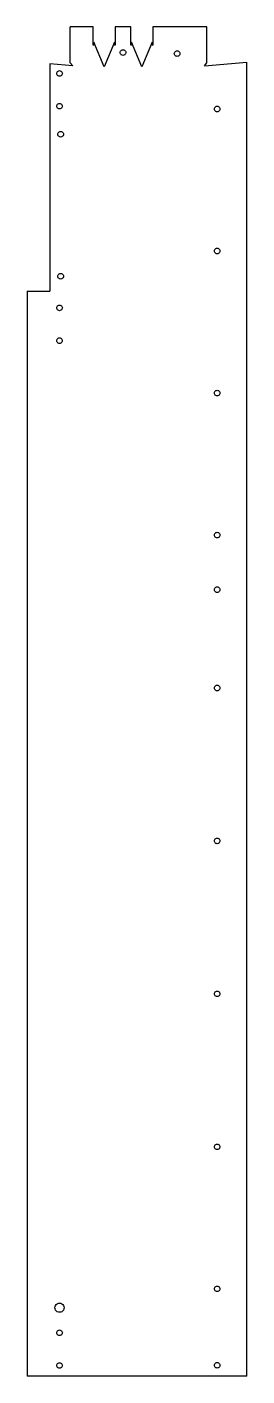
# Model space of a CAD drawing. Extents: x 0 to 201, y 0 to 1235.
import ezdxf

# ---------------------------------------------------------------- set-up
doc = ezdxf.new("R2010")
doc.units = 0
doc.layers.get('0').update_dxf_attribs({"linetype": 'CONTINUOUS'})

msp = doc.modelspace()

# ---------------------------------------------------------------- linework, layer by layer
at = {"color": 7}
for points in [[(80.846594, 1235.012505), (80.846594, 1218.32669), (80.096593, 1218.32669), (80.096593, 1221.238959), (70.679151, 1198.416397), (61.261712, 1221.238959), (61.261712, 1218.32669), (60.511711, 1218.32669), (60.511711, 1235.012505), (39.652395, 1235.012505)], [(39.652395, 1202.141334), (39.652395, 1235.012505)], [(94.920565, 1235.012505), (80.846594, 1235.012505)], [(162.370484, 1199.458564), (164.614765, 1202.141334), (164.614765, 1235.012505), (115.255447, 1235.012505), (115.255447, 1218.32669), (114.505449, 1218.32669), (114.505449, 1221.238959), (105.088007, 1198.416397), (95.670566, 1221.238959), (95.670566, 1218.32669), (94.920565, 1218.32669), (94.920565, 1235.012505)], [(41.896673, 1199.458564), (20.986578, 1201.287973), (20.986578, 993.287955)], [(41.896673, 1199.458564), (39.652395, 1202.141334)], [(162.370484, 1199.458564), (201.280583, 1202.862746)], [(201.280583, 0.120729), (201.280583, 1202.862746)], [(0.120758, 993.287955), (20.986578, 993.287955)], [(0.120758, 993.287955), (0.120758, 0.120729)], [(201.280583, 0.120729), (0.120758, 0.120729)]]:
    msp.add_lwpolyline(points, dxfattribs=at)
for points in [[(85.333578, 1211.572036)], [(134.816953, 1210.609032)], [(27.336578, 1192.49407)], [(27.336578, 1162.494077)], [(171.418083, 1159.932169)], [(28.336576, 1136.794066)], [(171.418083, 1029.932191)], [(28.336576, 1006.794087)], [(27.329188, 977.879177)], [(27.310501, 947.879184)], [(171.418083, 899.932186)], [(171.418083, 769.932182)], [(171.418083, 719.932176)], [(171.418083, 629.932171)], [(171.418083, 489.932181)], [(171.418083, 349.93218)], [(171.418083, 209.93218)], [(171.418083, 79.932181)], [(25.686576, 62.620734)], [(27.336578, 39.720734)], [(27.336578, 9.720739)], [(171.418083, 9.932167)]]:
    msp.add_lwpolyline(points, close=True, dxfattribs=at)
for points in [[(85.333578, 1211.572036), (85.333578, 1212.483064), (85.819606, 1213.324888), (86.608579, 1213.780402)], [(86.608579, 1209.36367), (85.819606, 1209.819184), (85.333578, 1210.661008), (85.333578, 1211.572036)], [(86.608579, 1213.780402), (87.397552, 1214.235916), (88.369607, 1214.235916), (89.15858, 1213.780402)], [(89.15858, 1213.780402), (89.947553, 1213.324888), (90.433581, 1212.483064), (90.433581, 1211.572036)], [(90.433581, 1211.572036), (90.433581, 1210.661008), (89.947553, 1209.819184), (89.15858, 1209.36367)], [(134.816953, 1210.609032), (134.81666, 1211.520255), (135.302623, 1212.362385), (136.091716, 1212.818081)], [(136.091716, 1208.399983), (135.302623, 1208.855679), (134.81666, 1209.697809), (134.816953, 1210.609032)], [(136.091716, 1212.818081), (136.880809, 1213.273778), (137.853097, 1213.273778), (138.64219, 1212.818081)], [(138.64219, 1212.818081), (139.431284, 1212.362385), (139.917247, 1211.520255), (139.916953, 1210.609032)], [(139.916953, 1210.609032), (139.917247, 1209.697809), (139.431284, 1208.855679), (138.64219, 1208.399983)], [(89.15858, 1209.36367), (88.369607, 1208.908156), (87.397552, 1208.908156), (86.608579, 1209.36367)], [(138.64219, 1208.399983), (137.853097, 1207.944287), (136.880809, 1207.944287), (136.091716, 1208.399983)], [(27.336578, 1192.49407), (27.336578, 1193.405097), (27.822605, 1194.246921), (28.611578, 1194.702434)], [(28.611578, 1190.285705), (27.822605, 1190.741218), (27.336578, 1191.583042), (27.336578, 1192.49407)], [(28.611578, 1194.702434), (29.400551, 1195.157948), (30.372605, 1195.157948), (31.161578, 1194.702434)], [(31.161578, 1190.285705), (30.372605, 1189.830191), (29.400551, 1189.830191), (28.611578, 1190.285705)], [(31.161578, 1194.702434), (31.950551, 1194.246921), (32.436578, 1193.405097), (32.436578, 1192.49407)], [(32.436578, 1192.49407), (32.436578, 1191.583042), (31.950551, 1190.741218), (31.161578, 1190.285705)], [(27.336578, 1162.494077), (27.336578, 1163.405104), (27.822605, 1164.246928), (28.611578, 1164.702441)], [(28.611578, 1160.285712), (27.822605, 1160.741226), (27.336578, 1161.583049), (27.336578, 1162.494077)], [(28.611578, 1164.702441), (29.400551, 1165.157955), (30.372605, 1165.157955), (31.161578, 1164.702441)], [(31.161578, 1164.702441), (31.950551, 1164.246928), (32.436578, 1163.405104), (32.436578, 1162.494077)], [(32.436578, 1162.494077), (32.436578, 1161.583049), (31.950551, 1160.741226), (31.161578, 1160.285712)], [(171.418083, 1159.932169), (171.41779, 1160.843392), (171.903753, 1161.685522), (172.692846, 1162.141218)], [(172.692846, 1162.141218), (173.481939, 1162.596915), (174.454227, 1162.596915), (175.24332, 1162.141218)], [(175.24332, 1162.141218), (176.032414, 1161.685522), (176.518377, 1160.843392), (176.518083, 1159.932169)], [(31.161578, 1160.285712), (30.372605, 1159.830198), (29.400551, 1159.830198), (28.611578, 1160.285712)], [(172.692846, 1157.72312), (171.903753, 1158.178816), (171.41779, 1159.020946), (171.418083, 1159.932169)], [(175.24332, 1157.72312), (174.454227, 1157.267424), (173.481939, 1157.267424), (172.692846, 1157.72312)], [(176.518083, 1159.932169), (176.518377, 1159.020946), (176.032414, 1158.178816), (175.24332, 1157.72312)], [(28.336576, 1136.794066), (28.336283, 1137.705288), (28.822246, 1138.547419), (29.611339, 1139.003115)], [(29.611339, 1134.585016), (28.822246, 1135.040712), (28.336283, 1135.882843), (28.336576, 1136.794066)], [(29.611339, 1139.003115), (30.400432, 1139.458811), (31.37272, 1139.458811), (32.161813, 1139.003115)], [(32.161813, 1139.003115), (32.950906, 1138.547419), (33.436869, 1137.705288), (33.436576, 1136.794066)], [(33.436576, 1136.794066), (33.436869, 1135.882843), (32.950906, 1135.040712), (32.161813, 1134.585016)], [(32.161813, 1134.585016), (31.37272, 1134.12932), (30.400432, 1134.12932), (29.611339, 1134.585016)], [(171.418083, 1029.932191), (171.41779, 1030.843414), (171.903753, 1031.685544), (172.692846, 1032.14124)], [(172.692846, 1027.723142), (171.903753, 1028.178838), (171.41779, 1029.020968), (171.418083, 1029.932191)], [(172.692846, 1032.14124), (173.481939, 1032.596937), (174.454227, 1032.596937), (175.24332, 1032.14124)], [(175.24332, 1027.723142), (174.454227, 1027.267446), (173.481939, 1027.267446), (172.692846, 1027.723142)], [(175.24332, 1032.14124), (176.032414, 1031.685544), (176.518377, 1030.843414), (176.518083, 1029.932191)], [(176.518083, 1029.932191), (176.518377, 1029.020968), (176.032414, 1028.178838), (175.24332, 1027.723142)], [(28.336576, 1006.794088), (28.336283, 1007.70531), (28.822246, 1008.547441), (29.611339, 1009.003137)], [(29.611339, 1004.585038), (28.822246, 1005.040734), (28.336283, 1005.882865), (28.336576, 1006.794087)], [(29.611339, 1009.003137), (30.400432, 1009.458833), (31.37272, 1009.458833), (32.161813, 1009.003137)], [(32.161813, 1004.585038), (31.37272, 1004.129342), (30.400432, 1004.129342), (29.611339, 1004.585038)], [(32.161813, 1009.003137), (32.950906, 1008.547441), (33.436869, 1007.70531), (33.436576, 1006.794087)], [(33.436576, 1006.794087), (33.436869, 1005.882865), (32.950906, 1005.040734), (32.161813, 1004.585038)], [(27.329188, 977.879177), (27.328895, 978.7904), (27.814858, 979.63253), (28.603951, 980.088227)], [(28.603951, 975.670128), (27.814858, 976.125824), (27.328895, 976.967954), (27.329188, 977.879177)], [(28.603951, 980.088227), (29.393044, 980.543923), (30.365332, 980.543923), (31.154425, 980.088227)], [(31.154425, 975.670128), (30.365332, 975.214432), (29.393044, 975.214432), (28.603951, 975.670128)], [(31.154425, 980.088227), (31.943519, 979.63253), (32.429482, 978.7904), (32.429188, 977.879177)], [(32.429188, 977.879177), (32.429482, 976.967954), (31.943519, 976.125824), (31.154425, 975.670128)], [(27.310501, 947.879184), (27.310501, 948.790212), (27.796528, 949.632035), (28.585501, 950.087549)], [(28.585501, 945.67082), (27.796528, 946.126333), (27.310501, 946.968157), (27.310501, 947.879184)], [(28.585501, 950.087549), (29.374473, 950.543063), (30.346528, 950.543063), (31.135501, 950.087549)], [(31.135501, 945.67082), (30.346528, 945.215306), (29.374473, 945.215306), (28.585501, 945.67082)], [(31.135501, 950.087549), (31.924473, 949.632035), (32.410501, 948.790212), (32.410501, 947.879184)], [(32.410501, 947.879184), (32.410501, 946.968157), (31.924473, 946.126333), (31.135501, 945.67082)], [(171.418083, 899.932186), (171.41779, 900.843409), (171.903753, 901.68554), (172.692846, 902.141236)], [(172.692846, 902.141236), (173.481939, 902.596932), (174.454227, 902.596932), (175.24332, 902.141236)], [(175.24332, 902.141236), (176.032414, 901.68554), (176.518377, 900.843409), (176.518083, 899.932186)], [(172.692846, 897.723137), (171.903753, 898.178833), (171.41779, 899.020964), (171.418083, 899.932186)], [(175.24332, 897.723137), (174.454227, 897.267441), (173.481939, 897.267441), (172.692846, 897.723137)], [(176.518083, 899.932186), (176.518377, 899.020964), (176.032414, 898.178833), (175.24332, 897.723137)], [(171.418083, 769.932182), (171.41779, 770.843405), (171.903753, 771.685535), (172.692846, 772.141231)], [(172.692846, 767.723133), (171.903753, 768.178829), (171.41779, 769.020959), (171.418083, 769.932182)], [(172.692846, 772.141231), (173.481939, 772.596927), (174.454227, 772.596927), (175.24332, 772.141231)], [(175.24332, 767.723133), (174.454227, 767.267436), (173.481939, 767.267436), (172.692846, 767.723133)], [(175.24332, 772.141231), (176.032414, 771.685535), (176.518377, 770.843405), (176.518083, 769.932182)], [(176.518083, 769.932182), (176.518377, 769.020959), (176.032414, 768.178829), (175.24332, 767.723133)], [(171.418083, 719.932176), (171.41779, 720.843399), (171.903753, 721.685529), (172.692846, 722.141225)], [(172.692846, 717.723127), (171.903753, 718.178823), (171.41779, 719.020953), (171.418083, 719.932176)], [(172.692846, 722.141225), (173.481939, 722.596922), (174.454227, 722.596922), (175.24332, 722.141225)], [(175.24332, 717.723127), (174.454227, 717.267431), (173.481939, 717.267431), (172.692846, 717.723127)], [(175.24332, 722.141225), (176.032414, 721.685529), (176.518377, 720.843399), (176.518083, 719.932176)], [(176.518083, 719.932176), (176.518377, 719.020953), (176.032414, 718.178823), (175.24332, 717.723127)], [(171.418083, 629.932171), (171.41779, 630.843394), (171.903753, 631.685524), (172.692846, 632.14122)], [(172.692846, 627.723122), (171.903753, 628.178818), (171.41779, 629.020948), (171.418083, 629.932171)], [(172.692846, 632.14122), (173.481939, 632.596916), (174.454227, 632.596916), (175.24332, 632.14122)], [(175.24332, 632.14122), (176.032414, 631.685524), (176.518377, 630.843394), (176.518083, 629.932171)], [(176.518083, 629.932171), (176.518377, 629.020948), (176.032414, 628.178818), (175.24332, 627.723122)], [(175.24332, 627.723122), (174.454227, 627.267425), (173.481939, 627.267425), (172.692846, 627.723122)], [(171.418083, 489.932181), (171.41779, 490.843404), (171.903753, 491.685534), (172.692846, 492.14123)], [(172.692846, 487.723132), (171.903753, 488.178828), (171.41779, 489.020958), (171.418083, 489.932181)], [(172.692846, 492.14123), (173.481939, 492.596926), (174.454227, 492.596926), (175.24332, 492.14123)], [(175.24332, 487.723132), (174.454227, 487.267435), (173.481939, 487.267435), (172.692846, 487.723132)], [(175.24332, 492.14123), (176.032414, 491.685534), (176.518377, 490.843404), (176.518083, 489.932181)], [(176.518083, 489.932181), (176.518377, 489.020958), (176.032414, 488.178828), (175.24332, 487.723132)], [(171.418083, 349.932181), (171.41779, 350.843403), (171.903753, 351.685534), (172.692846, 352.14123)], [(172.692846, 347.723131), (171.903753, 348.178827), (171.41779, 349.020958), (171.418083, 349.93218)], [(172.692846, 352.14123), (173.481939, 352.596926), (174.454227, 352.596926), (175.24332, 352.14123)], [(175.24332, 347.723131), (174.454227, 347.267435), (173.481939, 347.267435), (172.692846, 347.723131)], [(175.24332, 352.14123), (176.032414, 351.685534), (176.518377, 350.843403), (176.518083, 349.93218)], [(176.518083, 349.93218), (176.518377, 349.020958), (176.032414, 348.178827), (175.24332, 347.723131)], [(171.418083, 209.93218), (171.41779, 210.843403), (171.903753, 211.685533), (172.692846, 212.141229)], [(172.692846, 207.723131), (171.903753, 208.178827), (171.41779, 209.020957), (171.418083, 209.93218)], [(172.692846, 212.141229), (173.481939, 212.596926), (174.454227, 212.596926), (175.24332, 212.141229)], [(175.24332, 212.141229), (176.032414, 211.685533), (176.518377, 210.843403), (176.518083, 209.93218)], [(176.518083, 209.93218), (176.518377, 209.020957), (176.032414, 208.178827), (175.24332, 207.723131)], [(175.24332, 207.723131), (174.454227, 207.267435), (173.481939, 207.267435), (172.692846, 207.723131)], [(171.418083, 79.932181), (171.41779, 80.843404), (171.903753, 81.685534), (172.692846, 82.14123)], [(172.692846, 77.723131), (171.903753, 78.178828), (171.41779, 79.020958), (171.418083, 79.932181)], [(172.692846, 82.14123), (173.481939, 82.596926), (174.454227, 82.596926), (175.24332, 82.14123)], [(175.24332, 77.723131), (174.454227, 77.267435), (173.481939, 77.267435), (172.692846, 77.723131)], [(175.24332, 82.14123), (176.032414, 81.685534), (176.518377, 80.843404), (176.518083, 79.932181)], [(176.518083, 79.932181), (176.518377, 79.020958), (176.032414, 78.178828), (175.24332, 77.723131)], [(27.786576, 58.983427), (26.487092, 59.733685), (25.686576, 61.120219), (25.686576, 62.620734)], [(25.686577, 62.620734), (25.686577, 64.12125), (26.487092, 65.507783), (27.786577, 66.258041)], [(27.786577, 66.258041), (29.086061, 67.008299), (30.687092, 67.008299), (31.986577, 66.258041)], [(34.086576, 62.620734), (34.086576, 61.120219), (33.286061, 59.733685), (31.986576, 58.983427)], [(31.986577, 66.258041), (33.286061, 65.507783), (34.086577, 64.12125), (34.086576, 62.620734)], [(31.986576, 58.983427), (30.687092, 58.23317), (29.086061, 58.23317), (27.786576, 58.983427)], [(27.336578, 39.720734), (27.336578, 40.631762), (27.822605, 41.473585), (28.611578, 41.929099)], [(28.611578, 37.51237), (27.822605, 37.967883), (27.336578, 38.809707), (27.336578, 39.720734)], [(28.611578, 41.929099), (29.400551, 42.384613), (30.372605, 42.384613), (31.161578, 41.929099)], [(31.161578, 37.51237), (30.372605, 37.056856), (29.400551, 37.056856), (28.611578, 37.51237)], [(31.161578, 41.929099), (31.950551, 41.473585), (32.436578, 40.631762), (32.436578, 39.720734)], [(32.436578, 39.720734), (32.436578, 38.809707), (31.950551, 37.967883), (31.161578, 37.51237)], [(28.611578, 11.929103), (29.400551, 12.384617), (30.372605, 12.384617), (31.161578, 11.929103)], [(172.692846, 12.141217), (173.481939, 12.596913), (174.454227, 12.596913), (175.24332, 12.141217)], [(27.336578, 9.720739), (27.336578, 10.631766), (27.822605, 11.47359), (28.611578, 11.929103)], [(28.611578, 7.512374), (27.822605, 7.967888), (27.336578, 8.809712), (27.336578, 9.720739)], [(31.161578, 7.512374), (30.372605, 7.05686), (29.400551, 7.05686), (28.611578, 7.512374)], [(31.161578, 11.929103), (31.950551, 11.47359), (32.436578, 10.631766), (32.436578, 9.720739)], [(32.436578, 9.720739), (32.436578, 8.809712), (31.950551, 7.967888), (31.161578, 7.512374)], [(171.418083, 9.932167), (171.41779, 10.84339), (171.903753, 11.68552), (172.692846, 12.141217)], [(172.692846, 7.723118), (171.903753, 8.178814), (171.41779, 9.020944), (171.418083, 9.932167)], [(175.24332, 7.723118), (174.454227, 7.267422), (173.481939, 7.267422), (172.692846, 7.723118)], [(175.24332, 12.141217), (176.032414, 11.68552), (176.518377, 10.84339), (176.518083, 9.932167)], [(176.518083, 9.932167), (176.518377, 9.020944), (176.032414, 8.178814), (175.24332, 7.723118)]]:
    msp.add_open_spline(points, degree=3, dxfattribs=at)

doc.saveas('drawing.dxf')
